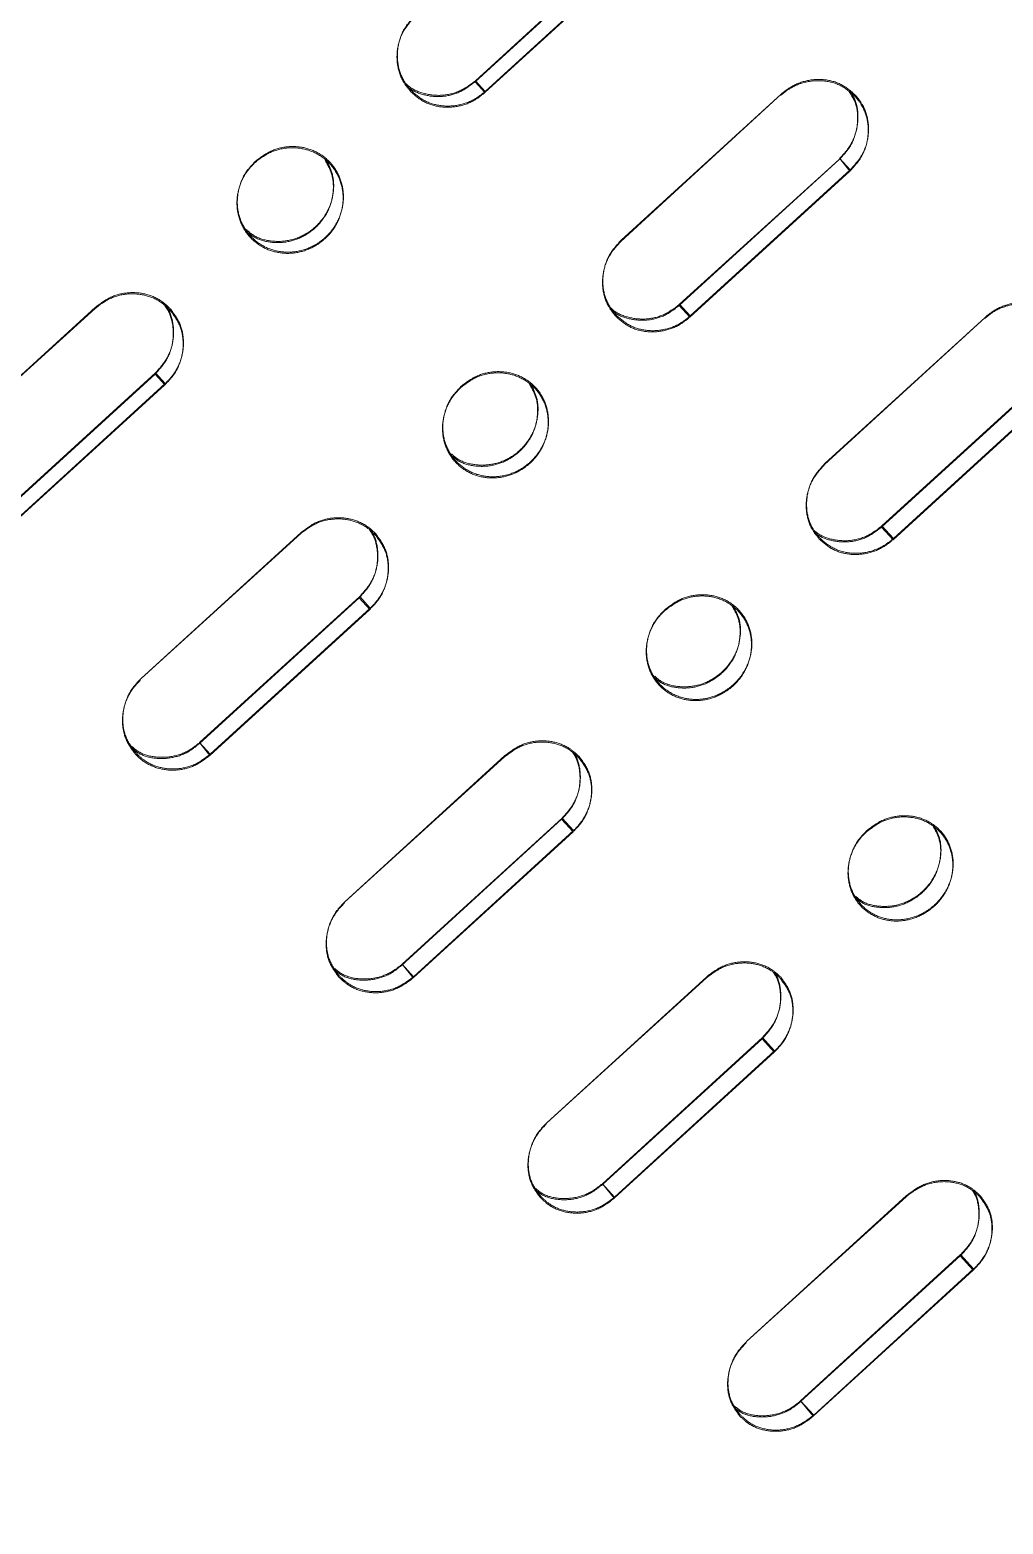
# Model space of a CAD drawing. Header units: millimetres. Extents: x -71377 to 516042, y -145869 to 441446.
# Drawn here: x 215814.9 to 215904.7, y 145352.6 to 145490.6 of the extents above; entities that cross this region are included whole.
import ezdxf

# ---------------------------------------------------------------- set-up
doc = ezdxf.new("R2010")
doc.units = ezdxf.units.MM
doc.header["$LTSCALE"] = 1000
doc.linetypes.add('IMPORT-DASHEDX2 _4_', pattern=[152.4, 101.6, -50.8])
for name, color, linetype, lineweight in [('05', 5, 'IMPORT-DASHEDX2 _4_', 5), ('06', 6, 'Continuous', 5), ('조경라인_dwg', 8, 'Continuous', 5)]:
    doc.layers.add(name, color=color, linetype=linetype, lineweight=lineweight)

# ---------------------------------------------------------------- blocks, each defined once
blk = doc.blocks.new('조경라인_dwg-6847807-지반층 배치도')
at = {"layer": '05', "flags": 128}
for points in [[(215870.74, 145499.26), (215855.97, 145485.78), (215856.88, 145484.79), (215871.65, 145498.27), (215870.77, 145499.38), (215856.01, 145485.89), (215856.91, 145484.9), (215871.68, 145498.38), (215870.77, 145499.38)], [(215869.42, 145471.05), (215884.22, 145484.65), (215869.45, 145471.16)], [(215820.9, 145464.87), (215806.16, 145451.49), (215820.93, 145464.98)], [(215888.23, 145450.45), (215903.04, 145464.04), (215888.27, 145450.56)], [(215811.67, 145445.32), (215826.43, 145458.81), (215827.34, 145457.82), (215812.57, 145444.33), (215811.7, 145445.43), (215826.47, 145458.92), (215827.37, 145457.93), (215812.6, 145444.44), (215811.7, 145445.43)], [(215908.27, 145458.16), (215893.5, 145444.68), (215894.56, 145443.52), (215909.33, 145457.01), (215908.3, 145458.27), (215893.53, 145444.79), (215894.59, 145443.63), (215909.36, 145457.12), (215908.3, 145458.27)], [(215839.88, 145444.08), (215825.14, 145430.71), (215839.91, 145444.19)], [(215830.51, 145424.68), (215845.28, 145438.16), (215846.26, 145437.09), (215831.49, 145423.6), (215830.55, 145424.79), (215845.32, 145438.27), (215846.3, 145437.2), (215831.53, 145423.72), (215830.55, 145424.79)], [(215858.7, 145423.47), (215843.96, 145410.1), (215858.73, 145423.59)], [(215849.19, 145404.22), (215863.96, 145417.71), (215865.02, 145416.55), (215850.25, 145403.06), (215849.23, 145404.33), (215864, 145417.82), (215865.05, 145416.66), (215850.28, 145403.18), (215849.23, 145404.33)], [(215877.33, 145403.07), (215862.59, 145389.69), (215877.36, 145403.18)], [(215867.69, 145383.96), (215882.46, 145397.45), (215883.59, 145396.21), (215868.82, 145382.73), (215867.72, 145384.07), (215882.49, 145397.56), (215883.62, 145396.32), (215868.85, 145382.84), (215867.72, 145384.07)], [(215895.77, 145382.87), (215881.03, 145369.49), (215895.8, 145382.98)], [(215885.99, 145363.92), (215900.76, 145377.4), (215901.96, 145376.09), (215887.19, 145362.6), (215886.02, 145364.03), (215900.79, 145377.52), (215901.99, 145376.2), (215887.23, 145362.71), (215886.02, 145364.03)]]:
    blk.add_lwpolyline(points, dxfattribs=at)
blk.add_lwpolyline([(215890.57, 145477.55), (215889.62, 145478.73), (215890.6, 145477.66), (215875.83, 145464.17), (215874.85, 145465.25), (215889.59, 145478.62), (215874.82, 145465.13), (215875.8, 145464.06)], close=True, dxfattribs=at)
at = {"layer": '05'}
for points, knots in [([(215850.44, 145491.84), (215850.06, 145491.42), (215849.3, 145490.58), (215848.75, 145488.96), (215848.73, 145487.31), (215849.2, 145485.91), (215849.75, 145485.21), (215849.97, 145484.94)], [0, 0, 0, 0, 0.214691, 0.429386, 0.644079, 0.858773, 1, 1, 1, 1]), ([(215850.47, 145491.95), (215850.09, 145491.53), (215849.33, 145490.69), (215848.78, 145489.08), (215848.77, 145487.42), (215849.23, 145486.02), (215849.78, 145485.33), (215850, 145485.05)], [0, 0, 0, 0, 0.214691, 0.429386, 0.644079, 0.858773, 1, 1, 1, 1]), ([(215855.97, 145485.78), (215855.52, 145485.44), (215854.62, 145484.76), (215852.96, 145484.35), (215851.32, 145484.49), (215850.16, 145484.96), (215849.67, 145485.4), (215849.58, 145485.49)], [0, 0, 0, 0, 0.236026, 0.472056, 0.708082, 0.944111, 1, 1, 1, 1]), ([(215856.01, 145485.89), (215855.55, 145485.55), (215854.65, 145484.87), (215852.99, 145484.46), (215851.35, 145484.61), (215850.19, 145485.07), (215849.7, 145485.51), (215849.61, 145485.6)], [0, 0, 0, 0, 0.236026, 0.472056, 0.708082, 0.944111, 1, 1, 1, 1]), ([(215891.08, 145484.41), (215890.68, 145484.77), (215889.88, 145485.48), (215888.28, 145485.94), (215886.62, 145485.88), (215885.2, 145485.35), (215884.48, 145484.77), (215884.19, 145484.54)], [0, 0, 0, 0, 0.214693, 0.429385, 0.644078, 0.858772, 1, 1, 1, 1]), ([(215891.11, 145484.52), (215890.71, 145484.88), (215889.91, 145485.59), (215888.32, 145486.06), (215886.66, 145485.99), (215885.24, 145485.46), (215884.51, 145484.88), (215884.22, 145484.65)], [0, 0, 0, 0, 0.214693, 0.429385, 0.644078, 0.858772, 1, 1, 1, 1]), ([(215849.97, 145484.94), (215850.37, 145484.58), (215851.18, 145483.86), (215852.78, 145483.39), (215854.44, 145483.45), (215855.87, 145483.97), (215856.59, 145484.56), (215856.88, 145484.79)], [0, 0, 0, 0, 0.214692, 0.429384, 0.644077, 0.858772, 1, 1, 1, 1]), ([(215850, 145485.05), (215850.4, 145484.69), (215851.21, 145483.97), (215852.81, 145483.5), (215854.47, 145483.56), (215855.9, 145484.08), (215856.62, 145484.67), (215856.91, 145484.9)], [0, 0, 0, 0, 0.214692, 0.429384, 0.644077, 0.858772, 1, 1, 1, 1]), ([(215890.49, 145484.86), (215890.65, 145484.62), (215891.13, 145483.96), (215891.36, 145482.56), (215891.16, 145480.92), (215890.5, 145479.55), (215889.85, 145478.89), (215889.59, 145478.62)], [0, 0, 0, 0, 0.127835, 0.366273, 0.604711, 0.843152, 1, 1, 1, 1]), ([(215890.52, 145484.97), (215890.69, 145484.74), (215891.16, 145484.07), (215891.39, 145482.67), (215891.19, 145481.03), (215890.53, 145479.67), (215889.88, 145479), (215889.62, 145478.73)], [0, 0, 0, 0, 0.127835, 0.366273, 0.604711, 0.843152, 1, 1, 1, 1]), ([(215890.57, 145477.55), (215890.95, 145477.96), (215891.71, 145478.8), (215892.27, 145480.41), (215892.3, 145482.06), (215891.84, 145483.45), (215891.29, 145484.14), (215891.08, 145484.41)], [0, 0, 0, 0, 0.214695, 0.429387, 0.644079, 0.858773, 1, 1, 1, 1]), ([(215890.6, 145477.66), (215890.98, 145478.08), (215891.74, 145478.91), (215892.3, 145480.52), (215892.33, 145482.17), (215891.87, 145483.56), (215891.33, 145484.25), (215891.11, 145484.52)], [0, 0, 0, 0, 0.214695, 0.429387, 0.644079, 0.858773, 1, 1, 1, 1]), ([(215842.12, 145478.56), (215842.35, 145478.15), (215842.84, 145477.27), (215842.96, 145475.67), (215842.56, 145474.04), (215841.64, 145472.61), (215840.31, 145471.53), (215838.72, 145470.94), (215837.06, 145470.91), (215835.68, 145471.29), (215835.05, 145471.84), (215834.83, 145472.03)], [0, 0, 0, 0, 0.103017, 0.221842, 0.340668, 0.459494, 0.57832, 0.697145, 0.81597, 0.934796, 1, 1, 1, 1]), ([(215842.15, 145478.67), (215842.38, 145478.27), (215842.87, 145477.39), (215842.99, 145475.79), (215842.6, 145474.16), (215841.67, 145472.72), (215840.34, 145471.64), (215838.75, 145471.05), (215837.09, 145471.02), (215835.71, 145471.4), (215835.08, 145471.95), (215834.86, 145472.15)], [0, 0, 0, 0, 0.103017, 0.221842, 0.340668, 0.459494, 0.57832, 0.697145, 0.81597, 0.934796, 1, 1, 1, 1]), ([(215835.67, 145478.35), (215836.12, 145478.69), (215837.02, 145479.37), (215838.69, 145479.77), (215840.34, 145479.64), (215841.84, 145478.96), (215843.01, 145477.82), (215843.71, 145476.34), (215843.87, 145474.69), (215843.47, 145473.05), (215842.76, 145471.94), (215842.24, 145471.42), (215842.11, 145471.3)], [0, 0, 0, 0, 0.0536882, 0.1073772, 0.1610655, 0.2147545, 0.2684431, 0.3221314, 0.3758196, 0.4295083, 0.4831968, 0.5, 0.5, 0.5, 0.5]), ([(215835.7, 145478.46), (215836.15, 145478.8), (215837.06, 145479.48), (215838.72, 145479.88), (215840.37, 145479.76), (215841.88, 145479.08), (215843.04, 145477.93), (215843.74, 145476.45), (215843.9, 145474.8), (215843.5, 145473.16), (215842.79, 145472.06), (215842.27, 145471.53), (215842.14, 145471.41)], [0, 0, 0, 0, 0.0536882, 0.1073772, 0.1610655, 0.2147545, 0.2684431, 0.3221314, 0.3758196, 0.4295083, 0.4831968, 0.5, 0.5, 0.5, 0.5]), ([(215842.11, 145471.3), (215841.82, 145471.04), (215841.05, 145470.48), (215839.62, 145469.95), (215837.95, 145469.91), (215836.38, 145470.42), (215835.09, 145471.43), (215834.24, 145472.82), (215833.9, 145474.44), (215834.13, 145476.1), (215834.79, 145477.44), (215835.43, 145478.1), (215835.67, 145478.35)], [0.5, 0.5, 0.5, 0.5, 0.5368856, 0.590574, 0.644262, 0.697951, 0.7516397, 0.805328, 0.8590165, 0.9127046, 0.966394, 1, 1, 1, 1]), ([(215842.14, 145471.41), (215841.85, 145471.15), (215841.08, 145470.59), (215839.66, 145470.06), (215837.98, 145470.02), (215836.41, 145470.53), (215835.13, 145471.54), (215834.27, 145472.93), (215833.93, 145474.55), (215834.17, 145476.21), (215834.82, 145477.56), (215835.46, 145478.21), (215835.7, 145478.46)], [0.5, 0.5, 0.5, 0.5, 0.5368856, 0.590574, 0.644262, 0.697951, 0.7516397, 0.805328, 0.8590165, 0.9127046, 0.966394, 1, 1, 1, 1]), ([(215869.42, 145471.05), (215869.04, 145470.63), (215868.28, 145469.8), (215867.73, 145468.18), (215867.7, 145466.53), (215868.16, 145465.15), (215868.7, 145464.46), (215868.92, 145464.18)], [0, 0, 0, 0, 0.214692, 0.429386, 0.644078, 0.858773, 1, 1, 1, 1]), ([(215869.45, 145471.16), (215869.07, 145470.74), (215868.31, 145469.91), (215867.76, 145468.3), (215867.73, 145466.64), (215868.19, 145465.26), (215868.74, 145464.57), (215868.95, 145464.29)], [0, 0, 0, 0, 0.214692, 0.429386, 0.644078, 0.858773, 1, 1, 1, 1]), ([(215820.9, 145464.87), (215821.35, 145465.21), (215822.25, 145465.89), (215823.92, 145466.29), (215825.57, 145466.15), (215826.92, 145465.57), (215827.56, 145464.95), (215827.82, 145464.71)], [0, 0, 0, 0, 0.214695, 0.429386, 0.64408, 0.858773, 1, 1, 1, 1]), ([(215820.93, 145464.98), (215821.39, 145465.32), (215822.29, 145466), (215823.95, 145466.4), (215825.6, 145466.27), (215826.95, 145465.68), (215827.59, 145465.07), (215827.85, 145464.82)], [0, 0, 0, 0, 0.214695, 0.429386, 0.64408, 0.858773, 1, 1, 1, 1]), ([(215826.43, 145458.81), (215826.81, 145459.22), (215827.57, 145460.06), (215828.13, 145461.68), (215828.14, 145463.33), (215827.78, 145464.52), (215827.38, 145465.05), (215827.31, 145465.15)], [0, 0, 0, 0, 0.23603, 0.472056, 0.708084, 0.944111, 1, 1, 1, 1]), ([(215826.47, 145458.92), (215826.85, 145459.34), (215827.6, 145460.17), (215828.16, 145461.79), (215828.17, 145463.44), (215827.81, 145464.64), (215827.41, 145465.16), (215827.34, 145465.26)], [0, 0, 0, 0, 0.23603, 0.472056, 0.708084, 0.944111, 1, 1, 1, 1]), ([(215827.85, 145464.82), (215828.17, 145464.39), (215828.81, 145463.52), (215829.14, 145461.88), (215828.93, 145460.23), (215828.27, 145458.86), (215827.63, 145458.19), (215827.37, 145457.93)], [0, 0, 0, 0, 0.214692, 0.429385, 0.644078, 0.858772, 1, 1, 1, 1]), ([(215874.82, 145465.13), (215874.37, 145464.79), (215873.47, 145464.11), (215871.81, 145463.7), (215870.18, 145463.84), (215869.04, 145464.28), (215868.57, 145464.71), (215868.5, 145464.78)], [0, 0, 0, 0, 0.238223, 0.47645, 0.714674, 0.9529, 1, 1, 1, 1]), ([(215874.85, 145465.25), (215874.4, 145464.91), (215873.5, 145464.23), (215871.85, 145463.81), (215870.21, 145463.95), (215869.08, 145464.39), (215868.6, 145464.82), (215868.53, 145464.89)], [0, 0, 0, 0, 0.238223, 0.47645, 0.714674, 0.9529, 1, 1, 1, 1]), ([(215909.86, 145463.84), (215909.46, 145464.19), (215908.67, 145464.89), (215907.09, 145465.35), (215905.43, 145465.28), (215904.02, 145464.75), (215903.29, 145464.16), (215903, 145463.93)], [0, 0, 0, 0, 0.214693, 0.429385, 0.644077, 0.858772, 1, 1, 1, 1]), ([(215909.89, 145463.95), (215909.5, 145464.3), (215908.7, 145465.01), (215907.12, 145465.46), (215905.47, 145465.39), (215904.05, 145464.86), (215903.32, 145464.27), (215903.04, 145464.04)], [0, 0, 0, 0, 0.214693, 0.429385, 0.644077, 0.858772, 1, 1, 1, 1]), ([(215827.82, 145464.71), (215828.14, 145464.28), (215828.78, 145463.41), (215829.11, 145461.77), (215828.9, 145460.12), (215828.24, 145458.75), (215827.6, 145458.08), (215827.34, 145457.82)], [0, 0, 0, 0, 0.214692, 0.429385, 0.644078, 0.858772, 1, 1, 1, 1]), ([(215868.92, 145464.18), (215869.32, 145463.83), (215870.12, 145463.11), (215871.71, 145462.65), (215873.37, 145462.72), (215874.79, 145463.25), (215875.52, 145463.83), (215875.8, 145464.06)], [0, 0, 0, 0, 0.214692, 0.429384, 0.644077, 0.858772, 1, 1, 1, 1]), ([(215868.95, 145464.29), (215869.35, 145463.94), (215870.15, 145463.23), (215871.74, 145462.76), (215873.4, 145462.83), (215874.82, 145463.36), (215875.55, 145463.94), (215875.83, 145464.17)], [0, 0, 0, 0, 0.214692, 0.429384, 0.644077, 0.858772, 1, 1, 1, 1]), ([(215861, 145457.87), (215861.22, 145457.47), (215861.71, 145456.61), (215861.81, 145455.02), (215861.42, 145453.4), (215860.49, 145451.96), (215859.16, 145450.89), (215857.57, 145450.29), (215855.92, 145450.25), (215854.57, 145450.62), (215853.96, 145451.15), (215853.76, 145451.32)], [0, 0, 0, 0, 0.1022083, 0.2218042, 0.3414008, 0.4609971, 0.5805938, 0.7001897, 0.8197848, 0.9393824, 1, 1, 1, 1]), ([(215861.03, 145457.99), (215861.26, 145457.59), (215861.74, 145456.72), (215861.85, 145455.13), (215861.45, 145453.51), (215860.52, 145452.07), (215859.19, 145451), (215857.6, 145450.4), (215855.95, 145450.37), (215854.6, 145450.73), (215853.99, 145451.26), (215853.79, 145451.44)], [0, 0, 0, 0, 0.1022083, 0.2218042, 0.3414008, 0.4609971, 0.5805938, 0.7001897, 0.8197848, 0.9393824, 1, 1, 1, 1]), ([(215854.65, 145457.56), (215855.1, 145457.9), (215856, 145458.59), (215857.66, 145458.99), (215859.31, 145458.87), (215860.8, 145458.2), (215861.96, 145457.07), (215862.65, 145455.6), (215862.8, 145453.95), (215862.39, 145452.32), (215861.68, 145451.22), (215861.16, 145450.69), (215861.03, 145450.57)], [0, 0, 0, 0, 0.0536882, 0.1073771, 0.1610655, 0.2147545, 0.2684431, 0.3221313, 0.3758197, 0.4295084, 0.4831969, 0.5, 0.5, 0.5, 0.5]), ([(215854.68, 145457.68), (215855.13, 145458.02), (215856.04, 145458.7), (215857.69, 145459.1), (215859.34, 145458.98), (215860.83, 145458.31), (215861.99, 145457.18), (215862.68, 145455.71), (215862.83, 145454.06), (215862.43, 145452.43), (215861.71, 145451.33), (215861.19, 145450.8), (215861.06, 145450.69)], [0, 0, 0, 0, 0.0536882, 0.1073771, 0.1610655, 0.2147545, 0.2684431, 0.3221313, 0.3758197, 0.4295084, 0.4831969, 0.5, 0.5, 0.5, 0.5]), ([(215861.03, 145450.57), (215860.75, 145450.31), (215859.98, 145449.75), (215858.55, 145449.22), (215856.88, 145449.17), (215855.32, 145449.67), (215854.05, 145450.67), (215853.2, 145452.05), (215852.87, 145453.66), (215853.11, 145455.32), (215853.77, 145456.66), (215854.41, 145457.31), (215854.65, 145457.56)], [0.5, 0.5, 0.5, 0.5, 0.5368857, 0.5905741, 0.644262, 0.6979511, 0.75164, 0.8053279, 0.8590164, 0.9127046, 0.966394, 1, 1, 1, 1]), ([(215861.06, 145450.69), (215860.78, 145450.43), (215860.01, 145449.86), (215858.58, 145449.33), (215856.92, 145449.28), (215855.36, 145449.78), (215854.08, 145450.78), (215853.23, 145452.16), (215852.9, 145453.78), (215853.14, 145455.43), (215853.8, 145456.77), (215854.44, 145457.42), (215854.68, 145457.68)], [0.5, 0.5, 0.5, 0.5, 0.5368857, 0.5905741, 0.644262, 0.6979511, 0.75164, 0.8053279, 0.8590164, 0.9127046, 0.966394, 1, 1, 1, 1]), ([(215888.23, 145450.45), (215887.85, 145450.03), (215887.09, 145449.19), (215886.53, 145447.59), (215886.5, 145445.94), (215886.95, 145444.57), (215887.49, 145443.88), (215887.71, 145443.61)], [0, 0, 0, 0, 0.214691, 0.429386, 0.644078, 0.858773, 1, 1, 1, 1]), ([(215888.27, 145450.56), (215887.89, 145450.14), (215887.13, 145449.31), (215886.57, 145447.7), (215886.53, 145446.06), (215886.98, 145444.68), (215887.52, 145443.99), (215887.74, 145443.72)], [0, 0, 0, 0, 0.214691, 0.429386, 0.644078, 0.858773, 1, 1, 1, 1]), ([(215839.88, 145444.08), (215840.33, 145444.42), (215841.23, 145445.1), (215842.89, 145445.51), (215844.54, 145445.38), (215845.88, 145444.8), (215846.51, 145444.19), (215846.77, 145443.95)], [0, 0, 0, 0, 0.214695, 0.429385, 0.64408, 0.858773, 1, 1, 1, 1]), ([(215839.91, 145444.19), (215840.36, 145444.53), (215841.27, 145445.21), (215842.92, 145445.62), (215844.57, 145445.49), (215845.91, 145444.91), (215846.55, 145444.31), (215846.8, 145444.06)], [0, 0, 0, 0, 0.214695, 0.429385, 0.64408, 0.858773, 1, 1, 1, 1]), ([(215845.28, 145438.16), (215845.66, 145438.58), (215846.42, 145439.42), (215846.98, 145441.03), (215847, 145442.67), (215846.66, 145443.84), (215846.28, 145444.35), (215846.22, 145444.43)], [0, 0, 0, 0, 0.238227, 0.476449, 0.714676, 0.9529, 1, 1, 1, 1]), ([(215845.32, 145438.27), (215845.7, 145438.69), (215846.45, 145439.53), (215847.02, 145441.14), (215847.03, 145442.78), (215846.69, 145443.95), (215846.31, 145444.46), (215846.25, 145444.54)], [0, 0, 0, 0, 0.238227, 0.476449, 0.714676, 0.9529, 1, 1, 1, 1]), ([(215846.8, 145444.06), (215847.12, 145443.63), (215847.75, 145442.77), (215848.07, 145441.15), (215847.86, 145439.5), (215847.2, 145438.14), (215846.55, 145437.47), (215846.3, 145437.2)], [0, 0, 0, 0, 0.214692, 0.429385, 0.644077, 0.858772, 1, 1, 1, 1]), ([(215893.5, 145444.68), (215893.05, 145444.34), (215892.15, 145443.65), (215890.5, 145443.24), (215888.87, 145443.37), (215887.76, 145443.79), (215887.31, 145444.19), (215887.25, 145444.25)], [0, 0, 0, 0, 0.240502, 0.481008, 0.72151, 0.962016, 1, 1, 1, 1]), ([(215893.53, 145444.79), (215893.08, 145444.45), (215892.18, 145443.77), (215890.53, 145443.35), (215888.91, 145443.48), (215887.79, 145443.9), (215887.34, 145444.31), (215887.28, 145444.36)], [0, 0, 0, 0, 0.240502, 0.481008, 0.72151, 0.962016, 1, 1, 1, 1]), ([(215846.77, 145443.95), (215847.09, 145443.52), (215847.72, 145442.66), (215848.04, 145441.04), (215847.82, 145439.39), (215847.17, 145438.02), (215846.52, 145437.36), (215846.26, 145437.09)], [0, 0, 0, 0, 0.214692, 0.429385, 0.644077, 0.858772, 1, 1, 1, 1]), ([(215887.71, 145443.61), (215888.1, 145443.26), (215888.89, 145442.55), (215890.48, 145442.1), (215892.13, 145442.17), (215893.55, 145442.71), (215894.27, 145443.29), (215894.56, 145443.52)], [0, 0, 0, 0, 0.214691, 0.429383, 0.644077, 0.858772, 1, 1, 1, 1]), ([(215887.74, 145443.72), (215888.13, 145443.37), (215888.93, 145442.67), (215890.51, 145442.21), (215892.16, 145442.28), (215893.58, 145442.82), (215894.3, 145443.4), (215894.59, 145443.63)], [0, 0, 0, 0, 0.214691, 0.429383, 0.644077, 0.858772, 1, 1, 1, 1]), ([(215879.71, 145437.37), (215879.93, 145436.98), (215880.4, 145436.13), (215880.5, 145434.55), (215880.1, 145432.94), (215879.17, 145431.5), (215877.84, 145430.43), (215876.25, 145429.82), (215874.61, 145429.79), (215873.29, 145430.13), (215872.7, 145430.64), (215872.51, 145430.8)], [0, 0, 0, 0, 0.1013752, 0.2217655, 0.3421569, 0.462548, 0.5829395, 0.7033299, 0.8237198, 0.9441118, 1, 1, 1, 1]), ([(215879.75, 145437.48), (215879.96, 145437.09), (215880.44, 145436.24), (215880.53, 145434.67), (215880.13, 145433.05), (215879.2, 145431.62), (215877.87, 145430.54), (215876.29, 145429.94), (215874.64, 145429.9), (215873.32, 145430.24), (215872.73, 145430.75), (215872.55, 145430.91)], [0, 0, 0, 0, 0.1013752, 0.2217655, 0.3421569, 0.462548, 0.5829395, 0.7033299, 0.8237198, 0.9441118, 1, 1, 1, 1]), ([(215873.47, 145436.96), (215873.92, 145437.3), (215874.82, 145437.98), (215876.47, 145438.39), (215878.11, 145438.28), (215879.59, 145437.62), (215880.74, 145436.5), (215881.42, 145435.04), (215881.56, 145433.4), (215881.15, 145431.78), (215880.44, 145430.68), (215879.92, 145430.15), (215879.79, 145430.03)], [0, 0, 0, 0, 0.0536882, 0.1073771, 0.1610655, 0.2147545, 0.268443, 0.3221314, 0.3758195, 0.4295083, 0.4831969, 0.5, 0.5, 0.5, 0.5]), ([(215873.5, 145437.07), (215873.95, 145437.41), (215874.85, 145438.09), (215876.5, 145438.51), (215878.14, 145438.39), (215879.63, 145437.73), (215880.77, 145436.61), (215881.45, 145435.15), (215881.6, 145433.52), (215881.18, 145431.89), (215880.47, 145430.79), (215879.95, 145430.27), (215879.82, 145430.15)], [0, 0, 0, 0, 0.0536882, 0.1073771, 0.1610655, 0.2147545, 0.268443, 0.3221314, 0.3758195, 0.4295083, 0.4831969, 0.5, 0.5, 0.5, 0.5]), ([(215879.79, 145430.03), (215879.5, 145429.77), (215878.73, 145429.21), (215877.31, 145428.67), (215875.65, 145428.62), (215874.1, 145429.11), (215872.83, 145430.1), (215871.99, 145431.47), (215871.67, 145433.07), (215871.92, 145434.72), (215872.58, 145436.05), (215873.22, 145436.71), (215873.47, 145436.96)], [0.5, 0.5, 0.5, 0.5, 0.5368856, 0.5905739, 0.6442621, 0.6979511, 0.7516397, 0.8053279, 0.8590164, 0.9127046, 0.966394, 1, 1, 1, 1]), ([(215879.82, 145430.15), (215879.53, 145429.89), (215878.76, 145429.32), (215877.34, 145428.78), (215875.68, 145428.73), (215874.13, 145429.22), (215872.86, 145430.21), (215872.02, 145431.58), (215871.71, 145433.18), (215871.95, 145434.83), (215872.62, 145436.17), (215873.25, 145436.82), (215873.5, 145437.07)], [0.5, 0.5, 0.5, 0.5, 0.5368856, 0.5905739, 0.6442621, 0.6979511, 0.7516397, 0.8053279, 0.8590164, 0.9127046, 0.966394, 1, 1, 1, 1]), ([(215824.61, 145423.72), (215824.3, 145424.15), (215823.66, 145425.02), (215823.34, 145426.64), (215823.55, 145428.29), (215824.21, 145429.66), (215824.86, 145430.33), (215825.11, 145430.59)], [0, 0, 0, 0, 0.214692, 0.429384, 0.644078, 0.858772, 1, 1, 1, 1]), ([(215824.65, 145423.84), (215824.33, 145424.27), (215823.69, 145425.13), (215823.37, 145426.76), (215823.59, 145428.4), (215824.24, 145429.77), (215824.89, 145430.44), (215825.14, 145430.71)], [0, 0, 0, 0, 0.214692, 0.429384, 0.644078, 0.858772, 1, 1, 1, 1]), ([(215824.25, 145424.46), (215824.47, 145424.28), (215825.09, 145423.74), (215826.46, 145423.39), (215828.11, 145423.44), (215829.53, 145423.97), (215830.26, 145424.56), (215830.55, 145424.79)], [0, 0, 0, 0, 0.127834, 0.366272, 0.604711, 0.843151, 1, 1, 1, 1]), ([(215858.7, 145423.47), (215859.15, 145423.81), (215860.05, 145424.5), (215861.7, 145424.91), (215863.34, 145424.79), (215864.67, 145424.22), (215865.3, 145423.62), (215865.55, 145423.38)], [0, 0, 0, 0, 0.214695, 0.429386, 0.64408, 0.858773, 1, 1, 1, 1]), ([(215858.73, 145423.59), (215859.18, 145423.93), (215860.08, 145424.61), (215861.73, 145425.02), (215863.37, 145424.9), (215864.7, 145424.33), (215865.33, 145423.73), (215865.58, 145423.49)], [0, 0, 0, 0, 0.214695, 0.429386, 0.64408, 0.858773, 1, 1, 1, 1]), ([(215824.22, 145424.35), (215824.44, 145424.16), (215825.06, 145423.63), (215826.43, 145423.27), (215828.08, 145423.33), (215829.5, 145423.86), (215830.23, 145424.45), (215830.51, 145424.68)], [0, 0, 0, 0, 0.127834, 0.366272, 0.604711, 0.843151, 1, 1, 1, 1]), ([(215831.49, 145423.6), (215831.04, 145423.26), (215830.14, 145422.58), (215828.49, 145422.17), (215826.84, 145422.3), (215825.5, 145422.88), (215824.87, 145423.48), (215824.61, 145423.72)], [0, 0, 0, 0, 0.214692, 0.429387, 0.644079, 0.858773, 1, 1, 1, 1]), ([(215831.53, 145423.72), (215831.08, 145423.38), (215830.18, 145422.69), (215828.52, 145422.29), (215826.88, 145422.41), (215825.54, 145422.99), (215824.9, 145423.6), (215824.65, 145423.84)], [0, 0, 0, 0, 0.214692, 0.429387, 0.644079, 0.858773, 1, 1, 1, 1]), ([(215863.96, 145417.71), (215864.34, 145418.12), (215865.1, 145418.96), (215865.67, 145420.57), (215865.69, 145422.19), (215865.37, 145423.34), (215865.01, 145423.83), (215864.96, 145423.9)], [0, 0, 0, 0, 0.240506, 0.481007, 0.721512, 0.962016, 1, 1, 1, 1]), ([(215864, 145417.82), (215864.38, 145418.23), (215865.13, 145419.07), (215865.7, 145420.68), (215865.72, 145422.31), (215865.4, 145423.45), (215865.04, 145423.94), (215864.99, 145424.01)], [0, 0, 0, 0, 0.240506, 0.481007, 0.721512, 0.962016, 1, 1, 1, 1]), ([(215865.55, 145423.38), (215865.87, 145422.95), (215866.5, 145422.1), (215866.81, 145420.48), (215866.58, 145418.85), (215865.92, 145417.48), (215865.28, 145416.82), (215865.02, 145416.55)], [0, 0, 0, 0, 0.214692, 0.429384, 0.644078, 0.858772, 1, 1, 1, 1]), ([(215865.58, 145423.49), (215865.9, 145423.07), (215866.53, 145422.21), (215866.84, 145420.6), (215866.61, 145418.96), (215865.95, 145417.6), (215865.31, 145416.93), (215865.05, 145416.66)], [0, 0, 0, 0, 0.214692, 0.429384, 0.644078, 0.858772, 1, 1, 1, 1]), ([(215892.1, 145416.55), (215892.55, 145416.89), (215893.45, 145417.58), (215895.09, 145417.99), (215896.73, 145417.89), (215898.2, 145417.24), (215899.34, 145416.13), (215900.01, 145414.68), (215900.14, 145413.06), (215899.72, 145411.44), (215899.01, 145410.34), (215898.49, 145409.81), (215898.36, 145409.7)], [0, 0, 0, 0, 0.0536882, 0.1073772, 0.1610654, 0.2147544, 0.2684432, 0.3221315, 0.3758196, 0.4295083, 0.4831969, 0.5, 0.5, 0.5, 0.5]), ([(215892.13, 145416.66), (215892.58, 145417), (215893.48, 145417.69), (215895.13, 145418.1), (215896.76, 145418), (215898.23, 145417.35), (215899.37, 145416.24), (215900.04, 145414.79), (215900.18, 145413.17), (215899.75, 145411.55), (215899.04, 145410.45), (215898.52, 145409.93), (215898.39, 145409.81)], [0, 0, 0, 0, 0.0536882, 0.1073772, 0.1610654, 0.2147544, 0.2684432, 0.3221315, 0.3758196, 0.4295083, 0.4831969, 0.5, 0.5, 0.5, 0.5]), ([(215898.36, 145409.7), (215898.07, 145409.44), (215897.3, 145408.87), (215895.89, 145408.33), (215894.23, 145408.26), (215892.69, 145408.75), (215891.43, 145409.72), (215890.61, 145411.08), (215890.3, 145412.67), (215890.55, 145414.31), (215891.22, 145415.65), (215891.85, 145416.3), (215892.1, 145416.55)], [0.5, 0.5, 0.5, 0.5, 0.5368857, 0.5905741, 0.6442619, 0.6979513, 0.75164, 0.8053278, 0.8590166, 0.9127045, 0.966394, 1, 1, 1, 1]), ([(215898.39, 145409.81), (215898.1, 145409.55), (215897.33, 145408.98), (215895.92, 145408.44), (215894.26, 145408.38), (215892.72, 145408.86), (215891.47, 145409.83), (215890.64, 145411.19), (215890.33, 145412.79), (215890.58, 145414.42), (215891.25, 145415.76), (215891.89, 145416.41), (215892.13, 145416.66)], [0.5, 0.5, 0.5, 0.5, 0.5368857, 0.5905741, 0.6442619, 0.6979513, 0.75164, 0.8053278, 0.8590166, 0.9127045, 0.966394, 1, 1, 1, 1]), ([(215898.25, 145417.07), (215898.46, 145416.68), (215898.92, 145415.84), (215899.01, 145414.29), (215898.6, 145412.68), (215897.67, 145411.25), (215896.34, 145410.17), (215894.75, 145409.56), (215893.12, 145409.52), (215891.82, 145409.84), (215891.26, 145410.33), (215891.09, 145410.47)], [0, 0, 0, 0, 0.100513, 0.221726, 0.342938, 0.464151, 0.585363, 0.706575, 0.827786, 0.949, 1, 1, 1, 1]), ([(215898.28, 145417.18), (215898.49, 145416.8), (215898.95, 145415.95), (215899.04, 145414.4), (215898.63, 145412.79), (215897.7, 145411.36), (215896.37, 145410.28), (215894.79, 145409.67), (215893.15, 145409.63), (215891.85, 145409.95), (215891.29, 145410.44), (215891.12, 145410.58)], [0, 0, 0, 0, 0.100513, 0.221726, 0.342938, 0.464151, 0.585363, 0.706575, 0.827786, 0.949, 1, 1, 1, 1]), ([(215843.4, 145403.15), (215843.08, 145403.58), (215842.45, 145404.43), (215842.14, 145406.05), (215842.36, 145407.69), (215843.02, 145409.05), (215843.67, 145409.72), (215843.93, 145409.99)], [0, 0, 0, 0, 0.214692, 0.429384, 0.644077, 0.858772, 1, 1, 1, 1]), ([(215843.43, 145403.26), (215843.11, 145403.69), (215842.49, 145404.54), (215842.17, 145406.16), (215842.39, 145407.8), (215843.05, 145409.17), (215843.7, 145409.84), (215843.96, 145410.1)], [0, 0, 0, 0, 0.214692, 0.429384, 0.644077, 0.858772, 1, 1, 1, 1]), ([(215842.98, 145403.83), (215843.18, 145403.66), (215843.78, 145403.15), (215845.12, 145402.81), (215846.76, 145402.87), (215848.18, 145403.4), (215848.91, 145403.99), (215849.19, 145404.22)], [0, 0, 0, 0, 0.119414, 0.360154, 0.600895, 0.841637, 1, 1, 1, 1]), ([(215843.01, 145403.94), (215843.21, 145403.77), (215843.81, 145403.26), (215845.15, 145402.92), (215846.8, 145402.98), (215848.21, 145403.52), (215848.94, 145404.1), (215849.23, 145404.33)], [0, 0, 0, 0, 0.119414, 0.360154, 0.600895, 0.841637, 1, 1, 1, 1]), ([(215877.33, 145403.07), (215877.78, 145403.41), (215878.68, 145404.09), (215880.33, 145404.51), (215881.96, 145404.4), (215883.28, 145403.84), (215883.91, 145403.24), (215884.15, 145403.01)], [0, 0, 0, 0, 0.214695, 0.429386, 0.64408, 0.858773, 1, 1, 1, 1]), ([(215877.36, 145403.18), (215877.81, 145403.52), (215878.71, 145404.2), (215880.36, 145404.62), (215881.99, 145404.51), (215883.31, 145403.95), (215883.94, 145403.36), (215884.19, 145403.12)], [0, 0, 0, 0, 0.214695, 0.429386, 0.64408, 0.858773, 1, 1, 1, 1]), ([(215850.25, 145403.06), (215849.8, 145402.72), (215848.9, 145402.04), (215847.25, 145401.63), (215845.61, 145401.74), (215844.28, 145402.31), (215843.65, 145402.91), (215843.4, 145403.15)], [0, 0, 0, 0, 0.214691, 0.429386, 0.644079, 0.858773, 1, 1, 1, 1]), ([(215850.28, 145403.18), (215849.83, 145402.84), (215848.93, 145402.15), (215847.28, 145401.74), (215845.64, 145401.85), (215844.31, 145402.42), (215843.68, 145403.03), (215843.43, 145403.26)], [0, 0, 0, 0, 0.214691, 0.429386, 0.644079, 0.858773, 1, 1, 1, 1]), ([(215882.46, 145397.45), (215882.84, 145397.86), (215883.6, 145398.7), (215884.17, 145400.3), (215884.2, 145401.92), (215883.9, 145403.04), (215883.55, 145403.51), (215883.52, 145403.56)], [0, 0, 0, 0, 0.242875, 0.485744, 0.728618, 0.971492, 1, 1, 1, 1]), ([(215882.49, 145397.56), (215882.87, 145397.98), (215883.63, 145398.81), (215884.2, 145400.41), (215884.23, 145402.03), (215883.93, 145403.15), (215883.58, 145403.62), (215883.55, 145403.67)], [0, 0, 0, 0, 0.242875, 0.485744, 0.728618, 0.971492, 1, 1, 1, 1]), ([(215884.15, 145403.01), (215884.47, 145402.58), (215885.09, 145401.74), (215885.39, 145400.13), (215885.16, 145398.5), (215884.49, 145397.14), (215883.85, 145396.48), (215883.59, 145396.21)], [0, 0, 0, 0, 0.214693, 0.429385, 0.644078, 0.858772, 1, 1, 1, 1]), ([(215884.19, 145403.12), (215884.5, 145402.7), (215885.12, 145401.85), (215885.42, 145400.24), (215885.19, 145398.61), (215884.53, 145397.26), (215883.88, 145396.59), (215883.62, 145396.32)], [0, 0, 0, 0, 0.214693, 0.429385, 0.644078, 0.858772, 1, 1, 1, 1]), ([(215862, 145382.78), (215861.69, 145383.2), (215861.07, 145384.05), (215860.76, 145385.66), (215860.99, 145387.29), (215861.66, 145388.65), (215862.3, 145389.32), (215862.56, 145389.58)], [0, 0, 0, 0, 0.214692, 0.429384, 0.644077, 0.858772, 1, 1, 1, 1]), ([(215862.03, 145382.89), (215861.72, 145383.31), (215861.1, 145384.16), (215860.8, 145385.77), (215861.02, 145387.4), (215861.69, 145388.76), (215862.33, 145389.43), (215862.59, 145389.69)], [0, 0, 0, 0, 0.214692, 0.429384, 0.644077, 0.858772, 1, 1, 1, 1]), ([(215861.55, 145383.5), (215861.73, 145383.35), (215862.31, 145382.86), (215863.63, 145382.54), (215865.26, 145382.6), (215866.68, 145383.15), (215867.4, 145383.73), (215867.69, 145383.96)], [0, 0, 0, 0, 0.11066, 0.353794, 0.596927, 0.840063, 1, 1, 1, 1]), ([(215861.58, 145383.61), (215861.76, 145383.46), (215862.35, 145382.97), (215863.66, 145382.65), (215865.3, 145382.72), (215866.71, 145383.26), (215867.43, 145383.84), (215867.72, 145384.07)], [0, 0, 0, 0, 0.11066, 0.353794, 0.596927, 0.840063, 1, 1, 1, 1]), ([(215895.77, 145382.87), (215896.22, 145383.21), (215897.12, 145383.89), (215898.76, 145384.32), (215900.38, 145384.22), (215901.7, 145383.67), (215902.32, 145383.08), (215902.56, 145382.85)], [0, 0, 0, 0, 0.214695, 0.429386, 0.64408, 0.858773, 1, 1, 1, 1]), ([(215895.8, 145382.98), (215896.25, 145383.32), (215897.15, 145384), (215898.79, 145384.43), (215900.41, 145384.33), (215901.73, 145383.78), (215902.35, 145383.19), (215902.59, 145382.96)], [0, 0, 0, 0, 0.214695, 0.429386, 0.64408, 0.858773, 1, 1, 1, 1]), ([(215900.76, 145377.4), (215901.14, 145377.82), (215901.9, 145378.65), (215902.48, 145380.25), (215902.51, 145381.86), (215902.23, 145382.95), (215901.9, 145383.4), (215901.88, 145383.43)], [0, 0, 0, 0, 0.245342, 0.490681, 0.736024, 0.981364, 1, 1, 1, 1]), ([(215900.79, 145377.52), (215901.17, 145377.93), (215901.93, 145378.76), (215902.51, 145380.36), (215902.54, 145381.97), (215902.26, 145383.06), (215901.94, 145383.51), (215901.91, 145383.54)], [0, 0, 0, 0, 0.245342, 0.490681, 0.736024, 0.981364, 1, 1, 1, 1]), ([(215868.82, 145382.73), (215868.37, 145382.38), (215867.47, 145381.7), (215865.83, 145381.28), (215864.2, 145381.39), (215862.88, 145381.95), (215862.25, 145382.54), (215862, 145382.78)], [0, 0, 0, 0, 0.214691, 0.429386, 0.644078, 0.858772, 1, 1, 1, 1]), ([(215868.85, 145382.84), (215868.4, 145382.5), (215867.5, 145381.81), (215865.86, 145381.39), (215864.23, 145381.5), (215862.91, 145382.06), (215862.28, 145382.65), (215862.03, 145382.89)], [0, 0, 0, 0, 0.214691, 0.429386, 0.644078, 0.858772, 1, 1, 1, 1]), ([(215902.56, 145382.85), (215902.87, 145382.43), (215903.48, 145381.59), (215903.77, 145379.99), (215903.54, 145378.37), (215902.87, 145377.02), (215902.22, 145376.35), (215901.96, 145376.09)], [0, 0, 0, 0, 0.214693, 0.429385, 0.644077, 0.858772, 1, 1, 1, 1]), ([(215902.59, 145382.96), (215902.9, 145382.54), (215903.52, 145381.7), (215903.81, 145380.11), (215903.57, 145378.49), (215902.9, 145377.13), (215902.25, 145376.46), (215901.99, 145376.2)], [0, 0, 0, 0, 0.214693, 0.429385, 0.644077, 0.858772, 1, 1, 1, 1]), ([(215880.41, 145362.62), (215880.1, 145363.04), (215879.49, 145363.87), (215879.19, 145365.47), (215879.43, 145367.09), (215880.1, 145368.45), (215880.75, 145369.12), (215881, 145369.38)], [0, 0, 0, 0, 0.214692, 0.429384, 0.644077, 0.858772, 1, 1, 1, 1]), ([(215880.44, 145362.73), (215880.13, 145363.15), (215879.52, 145363.98), (215879.23, 145365.58), (215879.46, 145367.21), (215880.13, 145368.56), (215880.78, 145369.23), (215881.03, 145369.49)], [0, 0, 0, 0, 0.214692, 0.429384, 0.644077, 0.858772, 1, 1, 1, 1]), ([(215879.93, 145363.39), (215880.09, 145363.25), (215880.66, 145362.78), (215881.94, 145362.48), (215883.57, 145362.56), (215884.98, 145363.1), (215885.7, 145363.69), (215885.99, 145363.92)], [0, 0, 0, 0, 0.101538, 0.347166, 0.592793, 0.838423, 1, 1, 1, 1]), ([(215879.96, 145363.5), (215880.13, 145363.36), (215880.69, 145362.9), (215881.98, 145362.59), (215883.6, 145362.67), (215885.01, 145363.21), (215885.74, 145363.8), (215886.02, 145364.03)], [0, 0, 0, 0, 0.101538, 0.347166, 0.592793, 0.838423, 1, 1, 1, 1]), ([(215887.23, 145362.71), (215886.78, 145362.37), (215885.88, 145361.69), (215884.24, 145361.26), (215882.62, 145361.36), (215881.31, 145361.91), (215880.69, 145362.5), (215880.44, 145362.73)], [0, 0, 0, 0, 0.214692, 0.429386, 0.644079, 0.858773, 1, 1, 1, 1]), ([(215887.19, 145362.6), (215886.74, 145362.26), (215885.85, 145361.58), (215884.21, 145361.15), (215882.59, 145361.25), (215881.27, 145361.8), (215880.65, 145362.38), (215880.41, 145362.62)], [0, 0, 0, 0, 0.214692, 0.429386, 0.644079, 0.858773, 1, 1, 1, 1])]:
    blk.add_open_spline(points, degree=3, knots=knots, dxfattribs=at)
at = {"layer": '06'}
blk.add_arc((218452.96, 158869.53), 14800, 242.459078, 274.352965, dxfattribs=at)

msp = doc.modelspace()

# ---------------------------------------------------------------- block references
at = {"layer": '조경라인_dwg', "rotation": 8.537736462515947e-07}
msp.add_blockref('조경라인_dwg-6847807-지반층 배치도', (0, 0), dxfattribs=at)

doc.saveas('drawing.dxf')
